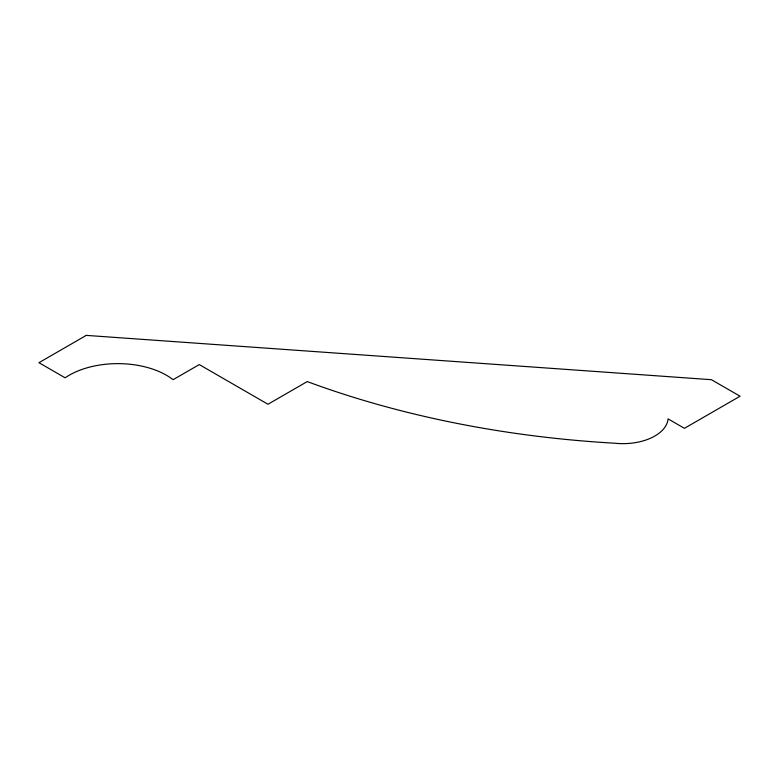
<?xml version="1.0" encoding="UTF-8"?>
<svg xmlns="http://www.w3.org/2000/svg" width="779" height="779" viewBox="0 0 779 779"><rect width="100%" height="100%" fill="white"/><g stroke="black" fill="none" stroke-linecap="round" stroke-linejoin="round"><path stroke-width="1.17" d="M86.265 335.379L38.95 362.693L65.124 377.805A68.825 39.739 0 0 1 173.094 379.694L199.268 364.582L267.976 404.252L307.238 381.583A695.725 401.672 0 0 0 614.427 443.193A45.25 26.126 0 0 0 668.07 418.888L684.429 428.333L740.05 396.219L711.412 379.694L86.265 335.379"/></g></svg>
